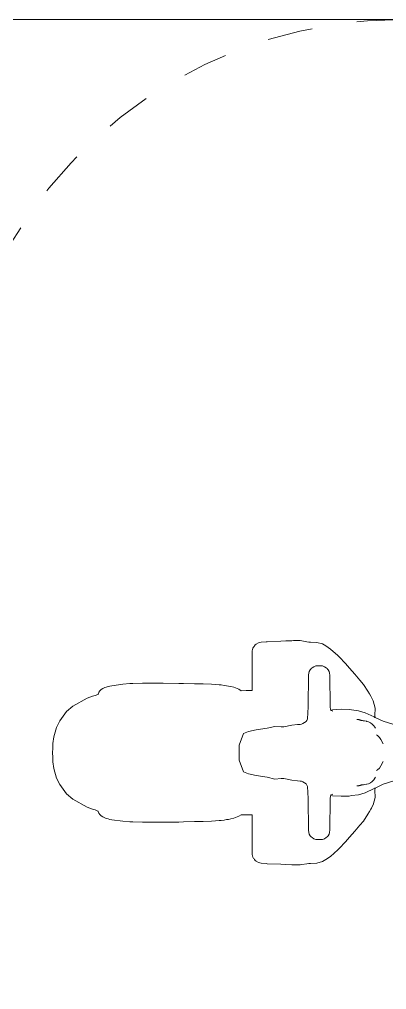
# Model space of a CAD drawing. Extents: x 309418 to 1212698, y 3438380 to 6877191.
# Drawn here: x 606445.162 to 606445.972, y 3438723.546 to 3438725.689 of the extents above; entities that cross this region are included whole.
import ezdxf

# ---------------------------------------------------------------- set-up
doc = ezdxf.new("R2010")
doc.units = 0
doc.header["$MEASUREMENT"] = 0
doc.linetypes.add('HIDDEN2', pattern=[4.7625, 3.175, -1.5875])
for name, color, linetype, lineweight in [('LA-HARD-FURN-PG-BASE', 130, 'HIDDEN2', 5), ('LA-HARD-FURN-PG-LIMITS', 1, 'Continuous', 5), ('LA-HARD-FURN-PG-PLAY EQUIPMENT', 160, 'Continuous', 5), ('LA-HARD-FURN-PG-SAFETY ZONE', 2, 'HIDDEN2', 5)]:
    doc.layers.add(name, color=color, linetype=linetype, lineweight=lineweight)

# ---------------------------------------------------------------- blocks, each defined once
blk = doc.blocks.new('A$C285B24C7')
for p, q in [((-280.12, -139.49), (-279.97, -138.9)), ((-279.97, -138.9), (-279.83, -138.65)), ((-279.74, -138.54), (-279.83, -138.65)), ((-279.67, -138.42), (-279.74, -138.54)), ((-279.48, -138.2), (-279.67, -138.42)), ((-279.25, -138.01), (-279.48, -138.2)), ((-278.74, -137.74), (-279.25, -138.01)), ((-278.16, -137.59), (-278.74, -137.74)), ((-278.16, -137.59), (-277.09, -137.5)), ((-277.09, -137.5), (-276.86, -137.48)), ((-273.84, -137.39), (-276.86, -137.48)), ((-273.84, -137.39), (-272.72, -137.32)), ((-271.44, -137.25), (-272.72, -137.32)), ((-271.07, -137.22), (-271.44, -137.25)), ((-271.07, -137.22), (-270.35, -137.2)), ((-270.35, -137.2), (-269.91, -137.21)), ((-269.53, -137.22), (-269.91, -137.21)), ((-269.18, -137.29), (-269.53, -137.22)), ((-269.18, -137.29), (-268.11, -137.47)), ((-267.68, -137.56), (-268.11, -137.47)), ((-267.68, -137.56), (-267.32, -137.55)), ((-265.89, -137.62), (-267.32, -137.55)), ((-264.66, -137.96), (-265.89, -137.62)), ((-264.66, -137.96), (-263.9, -138.38)), ((-262.86, -139.09), (-263.9, -138.38)), ((-262.86, -139.09), (-261.23, -140.56)), ((-280.18, -141.31), (-280.17, -140.08)), ((-280.13, -143.81), (-280.18, -141.31)), ((-280.12, -139.49), (-280.17, -140.08)), ((-261.23, -140.56), (-260.93, -140.85)), ((-259.59, -142.31), (-260.93, -140.85)), ((-267.23, -143.51), (-267.36, -143.66)), ((-267.23, -143.51), (-267.36, -143.66)), ((-267.12, -143.43), (-267.23, -143.51)), ((-266.92, -143.28), (-267.12, -143.43)), ((-266.56, -143), (-266.92, -143.28)), ((-266.56, -143), (-266.14, -142.84)), ((-265.72, -142.8), (-266.14, -142.84)), ((-265.72, -142.8), (-265.04, -142.8)), ((-265.04, -142.8), (-264.62, -142.84)), ((-264.2, -143), (-264.62, -142.84)), ((-264.2, -143), (-263.84, -143.28)), ((-263.84, -143.28), (-263.64, -143.43)), ((-263.64, -143.43), (-263.53, -143.51)), ((-263.53, -143.51), (-263.4, -143.66)), ((-258.66, -143.33), (-259.59, -142.31)), ((-257.5, -144.63), (-258.66, -143.33)), ((-280.13, -143.81), (-280.16, -144.63)), ((-280.16, -144.63), (-280.16, -145.39)), ((-280.16, -148.25), (-280.16, -145.39)), ((-267.72, -144.78), (-267.78, -151.87)), ((-267.72, -144.78), (-267.68, -144.4)), ((-267.69, -144.49), (-267.72, -144.78)), ((-267.68, -144.4), (-267.69, -144.48)), ((-267.69, -144.49), (-267.69, -144.48)), ((-267.56, -144.03), (-267.68, -144.4)), ((-267.56, -144.03), (-267.61, -144.17)), ((-267.56, -144.03), (-267.36, -143.66)), ((-263.2, -144.03), (-263.4, -143.66)), ((-263.2, -144.03), (-263.08, -144.4)), ((-263.08, -144.4), (-263.07, -144.48)), ((-263.07, -144.49), (-263.07, -144.48)), ((-263.07, -144.49), (-263.04, -144.78)), ((-263.04, -144.78), (-262.98, -151.87)), ((-257.5, -144.63), (-256.4, -145.96)), ((-313.07, -147.8), (-313.44, -148.04)), ((-312.68, -147.63), (-313.07, -147.8)), ((-312.68, -147.63), (-312.35, -147.49)), ((-312.35, -147.49), (-311.94, -147.37)), ((-311.94, -147.37), (-311.54, -147.28)), ((-311.12, -147.2), (-311.54, -147.28)), ((-308.71, -146.86), (-311.12, -147.2)), ((-307.16, -146.74), (-308.71, -146.86)), ((-306.47, -146.71), (-307.16, -146.74)), ((-306.47, -146.71), (-304.37, -146.65)), ((-304.37, -146.65), (-304.29, -146.66)), ((-304.29, -146.66), (-302.74, -146.66)), ((-302.74, -146.66), (-302.73, -146.66)), ((-302.73, -146.66), (-299.77, -146.67)), ((-296.34, -146.69), (-299.77, -146.67)), ((-296.34, -146.69), (-296.33, -146.69)), ((-296.33, -146.69), (-295.29, -146.72)), ((-292.89, -146.78), (-295.29, -146.72)), ((-290.93, -146.81), (-292.89, -146.78)), ((-289.12, -146.87), (-290.93, -146.81)), ((-288.22, -146.93), (-289.12, -146.87)), ((-287.44, -147.03), (-288.22, -146.93)), ((-287.01, -147.01), (-287.44, -147.03)), ((-287.01, -147.01), (-286.36, -147.12)), ((-286.36, -147.12), (-285.85, -147.25)), ((-285.38, -147.27), (-285.85, -147.25)), ((-284.89, -147.36), (-285.38, -147.27)), ((-284.89, -147.36), (-284.21, -147.53)), ((-284.21, -147.53), (-283.11, -147.96)), ((-256.4, -145.96), (-255.63, -146.9)), ((-254.67, -148.42), (-255.63, -146.9)), ((-316.57, -149.98), (-319.68, -151.73)), ((-316.57, -149.98), (-315.36, -149.52)), ((-314.8, -149.35), (-315.36, -149.52)), ((-314.8, -149.35), (-314.16, -149.12)), ((-314.13, -149.11), (-314.16, -149.12)), ((-314.13, -149.11), (-314.11, -149.04)), ((-314.11, -149.04), (-313.97, -148.67)), ((-313.75, -148.32), (-313.97, -148.66)), ((-313.97, -148.66), (-313.97, -148.67)), ((-313.44, -148.04), (-313.75, -148.32)), ((-282.58, -148.3), (-283.11, -147.96)), ((-281.51, -148.29), (-282.58, -148.3)), ((-281.51, -148.29), (-280.16, -148.25)), ((-254.27, -148.98), (-254.67, -148.42)), ((-253.98, -149.51), (-254.27, -148.98)), ((-253.83, -149.78), (-253.98, -149.51)), ((-253.47, -150.51), (-253.98, -149.51)), ((-253.47, -150.51), (-253.83, -149.78)), ((-321.12, -152.92), (-319.68, -151.73)), ((-267.78, -151.87), (-267.92, -154.52)), ((-262.89, -152.42), (-262.98, -151.87)), ((-253.06, -152.13), (-253.47, -150.51)), ((-253.07, -153.76), (-253.06, -152.13)), ((-321.12, -152.92), (-322.54, -154.99)), ((-262.89, -152.42), (-262.77, -152.59)), ((-262.77, -152.59), (-262.44, -152.5)), ((-262.71, -152.67), (-262.77, -152.59)), ((-262.71, -152.67), (-262.69, -152.68)), ((-262.69, -152.68), (-262.33, -152.81)), ((-260.53, -152.38), (-262.44, -152.5)), ((-260.53, -152.38), (-258.73, -152.43)), ((-258.26, -152.54), (-258.73, -152.43)), ((-256.69, -152.72), (-258.26, -152.54)), ((-255.24, -153.17), (-256.69, -152.72)), ((-253.25, -154.09), (-255.24, -153.17)), ((-253.08, -154.19), (-253.25, -154.09)), ((-253.08, -154.19), (-253.17, -154.15)), ((-253.06, -154.2), (-253.08, -154.19)), ((-253.06, -154.2), (-253.07, -153.76)), ((-251.24, -155.05), (-253.06, -154.2)), ((-323.3, -156.4), (-323.89, -158.52)), ((-322.54, -154.99), (-323.3, -156.4)), ((-275.17, -156.18), (-276.82, -156.57)), ((-273.72, -156.31), (-275.17, -156.18)), ((-273.19, -156.27), (-273.72, -156.31)), ((-273.19, -156.27), (-271.37, -155.91)), ((-271.37, -155.91), (-270.12, -155.75)), ((-269.56, -155.74), (-270.12, -155.75)), ((-269.56, -155.74), (-269.29, -155.73)), ((-269.29, -155.73), (-269.14, -155.65)), ((-269.14, -155.65), (-268.99, -155.56)), ((-268.99, -155.56), (-268.26, -155.1)), ((-268.26, -155.1), (-268.18, -154.98)), ((-268.18, -154.98), (-268.17, -154.95)), ((-268.17, -154.95), (-268.11, -154.85)), ((-268.11, -154.85), (-267.92, -154.52)), ((-256.94, -154.67), (-257.08, -154.66)), ((-256.94, -154.67), (-256.93, -154.68)), ((-256.93, -154.68), (-256.87, -154.69)), ((-256.88, -154.69), (-256.93, -154.68)), ((-256.88, -154.69), (-256.88, -154.69)), ((-256.88, -154.69), (-256.87, -154.69)), ((-256.87, -154.69), (-256.83, -154.68)), ((-256.83, -154.68), (-256.78, -154.68)), ((-256.78, -154.68), (-256.75, -154.68)), ((-256.75, -154.68), (-256.67, -154.69)), ((-256.67, -154.69), (-256.65, -154.7)), ((-256.65, -154.7), (-256.55, -154.73)), ((-256.51, -154.75), (-256.55, -154.73)), ((-256.51, -154.75), (-256.5, -154.75)), ((-256.44, -154.77), (-256.5, -154.75)), ((-256.44, -154.77), (-256.43, -154.77)), ((-256.36, -154.79), (-256.43, -154.77)), ((-256.34, -154.79), (-256.36, -154.79)), ((-256.28, -154.81), (-256.34, -154.79)), ((-256.28, -154.81), (-256.26, -154.82)), ((-256.26, -154.82), (-256.23, -154.82)), ((-256.17, -154.84), (-256.23, -154.82)), ((-256.17, -154.84), (-256.13, -154.85)), ((-256.05, -154.89), (-256.13, -154.85)), ((-256.03, -154.89), (-256.05, -154.89)), ((-256.03, -154.89), (-255.94, -154.9)), ((-255.81, -154.92), (-255.94, -154.9)), ((-255.7, -154.93), (-255.81, -154.92)), ((-255.63, -154.93), (-255.7, -154.93)), ((-255.34, -154.97), (-255.63, -154.93)), ((-254.97, -155.04), (-255.34, -154.97)), ((-254.89, -155.06), (-254.97, -155.04)), ((-254.87, -155.07), (-254.97, -155.04)), ((-254.87, -155.07), (-254.89, -155.06)), ((-254.49, -155.15), (-254.87, -155.07)), ((-254.33, -155.23), (-254.49, -155.15)), ((-254.04, -155.37), (-254.33, -155.23)), ((-253.68, -155.67), (-254.04, -155.37)), ((-253.68, -155.67), (-253.35, -156.04)), ((-253.35, -156.04), (-253.09, -156.37)), ((-253.07, -156.39), (-253.09, -156.37)), ((-252.93, -156.61), (-253.07, -156.39)), ((-251.24, -155.05), (-248.93, -155.78)), ((-323.89, -158.52), (-324.12, -159.98)), ((-282.06, -157.75), (-282.99, -160.32)), ((-282.06, -157.75), (-280.95, -157.32)), ((-279.3, -156.94), (-280.95, -157.32)), ((-279.3, -156.94), (-276.82, -156.57)), ((-252.53, -158.23), (-252.75, -158.04)), ((-252.08, -158.62), (-252.53, -158.23)), ((-324.14, -160.99), (-324.12, -159.98)), ((-282.99, -160.32), (-282.99, -162)), ((-251.79, -159.07), (-252.08, -158.62)), ((-251.27, -160.03), (-251.79, -159.07)), ((-324.14, -160.99), (-324.16, -162)), ((-324.14, -163.01), (-324.16, -162)), ((-282.99, -163.68), (-282.99, -162)), ((-324.14, -163.01), (-324.12, -164.02)), ((-323.89, -165.48), (-324.12, -164.02)), ((-282.06, -166.25), (-282.99, -163.68)), ((-251.79, -164.93), (-252.08, -165.38)), ((-251.27, -163.97), (-251.79, -164.93)), ((-323.3, -167.6), (-323.89, -165.48)), ((-282.06, -166.25), (-280.95, -166.68)), ((-279.3, -167.06), (-280.95, -166.68)), ((-279.3, -167.06), (-276.82, -167.43)), ((-252.53, -165.77), (-252.75, -165.96)), ((-252.08, -165.38), (-252.53, -165.77)), ((-322.54, -169.01), (-323.3, -167.6)), ((-321.12, -171.08), (-322.54, -169.01)), ((-275.17, -167.82), (-276.82, -167.43)), ((-273.72, -167.69), (-275.17, -167.82)), ((-273.19, -167.73), (-273.72, -167.69)), ((-273.19, -167.73), (-271.37, -168.09)), ((-271.37, -168.09), (-270.12, -168.25)), ((-269.56, -168.26), (-270.12, -168.25)), ((-269.56, -168.26), (-269.29, -168.27)), ((-269.29, -168.27), (-269.14, -168.35)), ((-269.14, -168.35), (-268.99, -168.44)), ((-268.99, -168.44), (-268.26, -168.9)), ((-268.26, -168.9), (-268.18, -169.02)), ((-268.18, -169.02), (-268.17, -169.05)), ((-268.17, -169.05), (-268.11, -169.15)), ((-268.11, -169.15), (-267.92, -169.48)), ((-256.94, -169.33), (-256.93, -169.32)), ((-256.93, -169.32), (-256.87, -169.31)), ((-256.88, -169.31), (-256.93, -169.32)), ((-256.88, -169.31), (-256.88, -169.31)), ((-256.88, -169.31), (-256.87, -169.31)), ((-256.87, -169.31), (-256.83, -169.32)), ((-256.83, -169.32), (-256.78, -169.32)), ((-256.78, -169.32), (-256.75, -169.32)), ((-256.75, -169.32), (-256.67, -169.31)), ((-256.67, -169.31), (-256.65, -169.3)), ((-256.65, -169.3), (-256.55, -169.27)), ((-256.51, -169.25), (-256.55, -169.27)), ((-256.51, -169.25), (-256.5, -169.25)), ((-256.44, -169.23), (-256.5, -169.25)), ((-256.44, -169.23), (-256.43, -169.23)), ((-256.36, -169.21), (-256.43, -169.23)), ((-256.34, -169.21), (-256.36, -169.21)), ((-256.28, -169.19), (-256.34, -169.21)), ((-256.28, -169.19), (-256.26, -169.18)), ((-256.26, -169.18), (-256.23, -169.18)), ((-256.17, -169.16), (-256.23, -169.18)), ((-256.17, -169.16), (-256.13, -169.15)), ((-256.05, -169.11), (-256.13, -169.15)), ((-256.03, -169.11), (-256.05, -169.11)), ((-256.03, -169.11), (-255.94, -169.1)), ((-255.81, -169.08), (-255.94, -169.1)), ((-255.7, -169.07), (-255.81, -169.08)), ((-255.63, -169.07), (-255.7, -169.07)), ((-255.34, -169.03), (-255.63, -169.07)), ((-254.97, -168.96), (-255.34, -169.03)), ((-254.87, -168.93), (-254.97, -168.96)), ((-254.89, -168.94), (-254.97, -168.96)), ((-254.87, -168.93), (-254.89, -168.94)), ((-254.49, -168.85), (-254.87, -168.93)), ((-254.33, -168.77), (-254.49, -168.85)), ((-254.04, -168.63), (-254.33, -168.77)), ((-253.68, -168.33), (-254.04, -168.63)), ((-253.68, -168.33), (-253.35, -167.96)), ((-253.35, -167.96), (-253.09, -167.63)), ((-253.07, -167.61), (-253.09, -167.63)), ((-252.93, -167.39), (-253.07, -167.61)), ((-251.24, -168.95), (-253.06, -169.8)), ((-251.24, -168.95), (-248.93, -168.22)), ((-321.12, -171.08), (-319.68, -172.27)), ((-267.78, -172.13), (-267.92, -169.48)), ((-262.89, -171.58), (-262.77, -171.41)), ((-262.71, -171.33), (-262.77, -171.41)), ((-262.77, -171.41), (-262.44, -171.5)), ((-262.71, -171.33), (-262.69, -171.32)), ((-262.69, -171.32), (-262.33, -171.19)), ((-258.26, -171.46), (-258.73, -171.57)), ((-256.69, -171.28), (-258.26, -171.46)), ((-256.94, -169.33), (-257.08, -169.34)), ((-255.24, -170.83), (-256.69, -171.28)), ((-253.25, -169.91), (-255.24, -170.83)), ((-253.08, -169.81), (-253.25, -169.91)), ((-253.08, -169.81), (-253.17, -169.85)), ((-253.06, -169.8), (-253.08, -169.81)), ((-253.06, -169.8), (-253.07, -170.24)), ((-253.07, -170.24), (-253.06, -171.87)), ((-316.57, -174.02), (-319.68, -172.27)), ((-267.72, -179.22), (-267.78, -172.13)), ((-263.04, -179.22), (-262.98, -172.13)), ((-262.89, -171.58), (-262.98, -172.13)), ((-260.53, -171.62), (-262.44, -171.5)), ((-260.53, -171.62), (-258.73, -171.57)), ((-253.47, -173.49), (-253.98, -174.49)), ((-253.47, -173.49), (-253.83, -174.22)), ((-253.06, -171.87), (-253.47, -173.49)), ((-316.57, -174.02), (-315.36, -174.48)), ((-314.8, -174.65), (-315.36, -174.48)), ((-314.8, -174.65), (-314.16, -174.88)), ((-314.13, -174.89), (-314.16, -174.88)), ((-314.13, -174.89), (-314.11, -174.96)), ((-314.11, -174.96), (-313.97, -175.33)), ((-313.97, -175.34), (-313.97, -175.33)), ((-313.75, -175.68), (-313.97, -175.34)), ((-313.44, -175.96), (-313.75, -175.68)), ((-282.58, -175.7), (-283.11, -176.04)), ((-281.51, -175.71), (-282.58, -175.7)), ((-281.51, -175.71), (-280.16, -175.75)), ((-254.67, -175.58), (-255.63, -177.1)), ((-254.27, -175.02), (-254.67, -175.58)), ((-253.98, -174.49), (-254.27, -175.02)), ((-253.83, -174.22), (-253.98, -174.49)), ((-313.07, -176.2), (-313.44, -175.96)), ((-312.68, -176.37), (-313.07, -176.2)), ((-312.68, -176.37), (-312.35, -176.51)), ((-312.35, -176.51), (-311.94, -176.63)), ((-311.94, -176.63), (-311.54, -176.72)), ((-311.12, -176.8), (-311.54, -176.72)), ((-308.71, -177.14), (-311.12, -176.8)), ((-307.16, -177.26), (-308.71, -177.14)), ((-306.47, -177.29), (-307.16, -177.26)), ((-306.47, -177.29), (-304.37, -177.35)), ((-304.37, -177.35), (-304.29, -177.34)), ((-304.29, -177.34), (-302.74, -177.34)), ((-302.74, -177.34), (-302.73, -177.34)), ((-302.73, -177.34), (-299.77, -177.33)), ((-296.34, -177.31), (-299.77, -177.33)), ((-296.34, -177.31), (-296.33, -177.31)), ((-296.33, -177.31), (-295.29, -177.28)), ((-292.89, -177.22), (-295.29, -177.28)), ((-290.93, -177.19), (-292.89, -177.22)), ((-289.12, -177.13), (-290.93, -177.19)), ((-288.22, -177.07), (-289.12, -177.13)), ((-287.44, -176.97), (-288.22, -177.07)), ((-287.01, -176.99), (-287.44, -176.97)), ((-287.01, -176.99), (-286.36, -176.88)), ((-286.36, -176.88), (-285.85, -176.75)), ((-285.38, -176.73), (-285.85, -176.75)), ((-284.89, -176.64), (-285.38, -176.73)), ((-284.89, -176.64), (-284.21, -176.47)), ((-284.21, -176.47), (-283.11, -176.04)), ((-280.16, -175.75), (-280.16, -178.61)), ((-256.4, -178.04), (-255.63, -177.1)), ((-280.16, -179.37), (-280.16, -178.61)), ((-280.13, -180.19), (-280.16, -179.37)), ((-267.72, -179.22), (-267.68, -179.6)), ((-267.69, -179.51), (-267.72, -179.22)), ((-267.69, -179.51), (-267.69, -179.52)), ((-267.68, -179.6), (-267.69, -179.52)), ((-267.56, -179.97), (-267.68, -179.6)), ((-267.56, -179.97), (-267.61, -179.83)), ((-267.56, -179.97), (-267.36, -180.34)), ((-263.2, -179.97), (-263.4, -180.34)), ((-263.2, -179.97), (-263.08, -179.6)), ((-263.08, -179.6), (-263.07, -179.52)), ((-263.07, -179.51), (-263.04, -179.22)), ((-263.07, -179.51), (-263.07, -179.52)), ((-257.5, -179.37), (-258.66, -180.67)), ((-257.5, -179.37), (-256.4, -178.04)), ((-280.13, -180.19), (-280.18, -182.69)), ((-267.23, -180.49), (-267.36, -180.34)), ((-267.23, -180.49), (-267.36, -180.34)), ((-267.12, -180.57), (-267.23, -180.49)), ((-266.92, -180.72), (-267.12, -180.57)), ((-266.56, -181), (-266.92, -180.72)), ((-266.56, -181), (-266.14, -181.16)), ((-265.72, -181.2), (-266.14, -181.16)), ((-265.72, -181.2), (-265.04, -181.2)), ((-265.04, -181.2), (-264.62, -181.16)), ((-264.2, -181), (-264.62, -181.16)), ((-264.2, -181), (-263.84, -180.72)), ((-263.84, -180.72), (-263.64, -180.57)), ((-263.64, -180.57), (-263.53, -180.49)), ((-263.53, -180.49), (-263.4, -180.34)), ((-259.59, -181.69), (-260.93, -183.15)), ((-258.66, -180.67), (-259.59, -181.69)), ((-280.18, -182.69), (-280.17, -183.92)), ((-280.12, -184.51), (-280.17, -183.92)), ((-262.86, -184.91), (-261.23, -183.44)), ((-261.23, -183.44), (-260.93, -183.15)), ((-280.12, -184.51), (-279.97, -185.1)), ((-279.97, -185.1), (-279.83, -185.35)), ((-279.74, -185.46), (-279.83, -185.35)), ((-279.67, -185.58), (-279.74, -185.46)), ((-279.48, -185.8), (-279.67, -185.58)), ((-279.25, -185.99), (-279.48, -185.8)), ((-278.74, -186.26), (-279.25, -185.99)), ((-278.16, -186.41), (-278.74, -186.26)), ((-278.16, -186.41), (-277.09, -186.5)), ((-267.68, -186.44), (-268.11, -186.53)), ((-267.68, -186.44), (-267.32, -186.45)), ((-265.89, -186.38), (-267.32, -186.45)), ((-264.66, -186.04), (-265.89, -186.38)), ((-264.66, -186.04), (-263.9, -185.62)), ((-262.86, -184.91), (-263.9, -185.62)), ((-277.09, -186.5), (-276.86, -186.52)), ((-273.84, -186.61), (-276.86, -186.52)), ((-273.84, -186.61), (-272.72, -186.68)), ((-271.44, -186.75), (-272.72, -186.68)), ((-271.07, -186.78), (-271.44, -186.75)), ((-271.07, -186.78), (-270.35, -186.8)), ((-270.35, -186.8), (-269.91, -186.79)), ((-269.53, -186.78), (-269.91, -186.79)), ((-269.18, -186.71), (-269.53, -186.78)), ((-269.18, -186.71), (-268.11, -186.53))]:
    blk.add_line(p, q)
at = {"layer": 'LA-HARD-FURN-PG-LIMITS'}
blk.add_line((0, 0), (-425, 0), dxfattribs=at)
at = {"layer": 'LA-HARD-FURN-PG-SAFETY ZONE'}
blk.add_lwpolyline([(-84.07, -260.72, 0.368086), (0, -162, 0.368086), (-84.07, -63.28, 0.307905), (-177.08, 0), (-247.08, 0, 0.307905), (-340.09, -63.28, 0.368086), (-424.16, -162, 0.368086), (-340.09, -260.72, 0.307905), (-247.08, -324), (-177.08, -324, 0.307905)], format="xyb", close=True, dxfattribs=at)
blk = doc.blocks.new('RODEO  XFAM4')
at = {"layer": 'LA-HARD-FURN-PG-PLAY EQUIPMENT', "xscale": 0.01, "yscale": 0.01, "zscale": 0.01}
blk.add_blockref('A$C285B24C7', (0, 0), dxfattribs=at)

msp = doc.modelspace()

# ---------------------------------------------------------------- block references
at = {"layer": 'LA-HARD-FURN-PG-BASE'}
msp.add_blockref('RODEO  XFAM4', (606448.47687, 3438725.68945), dxfattribs=at)

doc.saveas('drawing.dxf')
